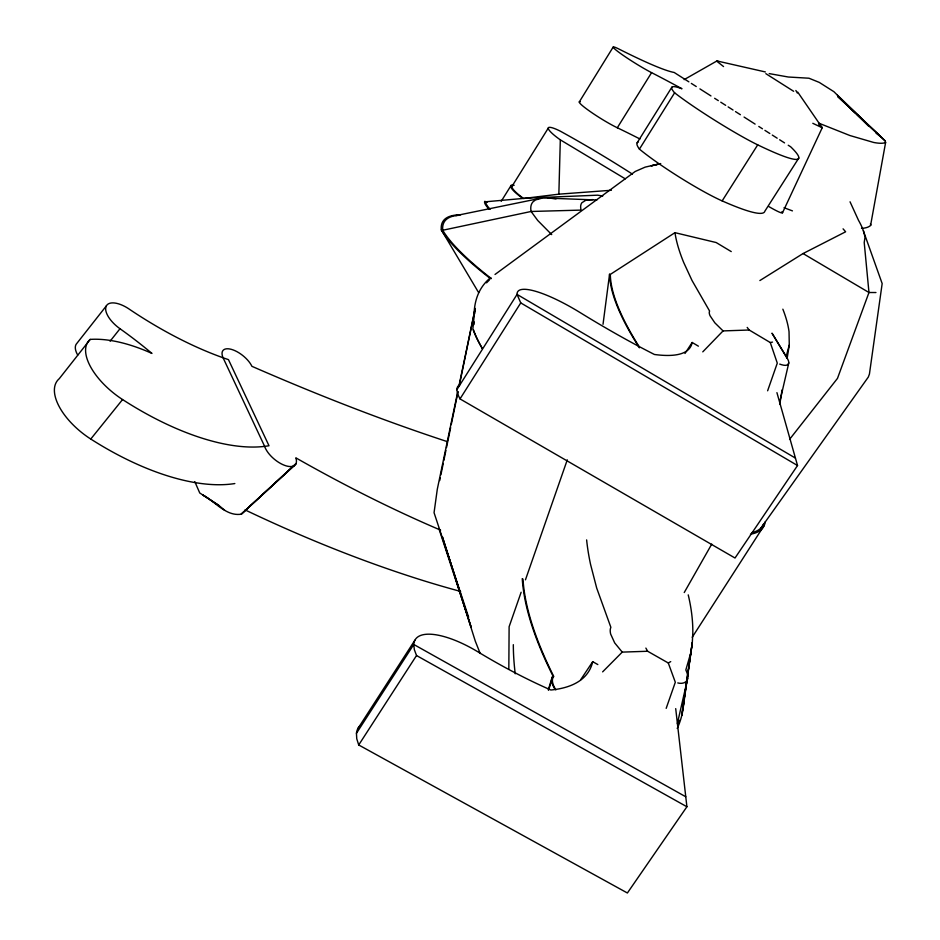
<?xml version="1.0" encoding="UTF-8"?>
<svg xmlns="http://www.w3.org/2000/svg" width="940" height="940" viewBox="0 0 940 940"><rect width="100%" height="100%" fill="white"/><g stroke="black" fill="none" stroke-linecap="round" stroke-linejoin="round"><path stroke-width="1.41" d="M508.822 669.257L509.116 626.721L521.136 592.247M513.487 185.439A22.619 4.547 32.1 0 0 523.627 198.481L558.854 194.169L560.322 139.849A22.771 3.995 32.2 0 1 548.267 128.263A22.771 3.995 32.2 0 1 560.111 131.06A245.387 46.636 32.5 0 1 632.432 174.123M787.191 358.058L789.271 345.027L789.036 331.749A965.227 187.483 29.4 0 0 782.856 309.178M473.995 324.57L474.254 321.915M603.022 324.312L609.59 273.951A737.266 143.573 35.7 0 0 639.4 347.8M683.498 705.435L692.31 642.584L681.794 715.328L692.31 642.584L692.815 632.749A927.909 293.292 28 0 0 688.233 594.879M779.777 404.376L782.092 389.9M861.534 228.35A924.466 74.342 30.9 0 0 870.581 225.424L885.621 142.445L885.127 140.871L837.434 95.34L855.165 112.788M789.271 345.027L786.157 356.577L787.344 358.446A58.233 11.715 33.3 0 1 788.789 362.934L779.883 401.404M439.697 480.575L440.296 477.708M440.884 474.841L443.257 463.373M443.845 460.494L445.913 450.46M446.5 447.593L450.648 427.536M451.235 424.633L458.05 391.698M459.519 384.472L475.205 308.555M457.745 391.698L437.288 489.282L434.057 512.699L468.649 617.286M458.943 385.952L475.182 308.461A776.593 180.398 36.1 0 0 474.712 313.76M677.352 723.659L687.681 678.386A56.788 18.201 34.4 0 0 686.823 672.3L685.836 669.95L690.994 652.09M788.789 362.934C787.885 366.988 782.386 364.99 779.718 364.109M687.681 678.386C687.14 683.075 681.547 684.062 677.775 682.934M548.279 689.925L552.133 677.341M548.654 689.937L552.979 676.001A724.705 211.171 38 0 1 522.252 578.617M525.46 579.827L567.278 459.848M767.627 390.793L777.286 363.122L770.283 342.548L749.204 330.011L747.183 327.414M666.178 708.361L675.32 682.24L668.281 662.982L647.636 651.255L645.874 648.083M782.55 212.699L822.218 127.758L797.743 92.12M684.238 592.541L711.756 544.107M579.287 101.931L613.186 47.047M501.22 201.289L511.125 185.392M512.335 185.756L548.631 127.546M580.309 101.743A26.508 2.738 31.9 0 0 589.838 111.284A26.508 2.738 31.9 0 0 617.31 127.769L651.584 72.65A290.483 24.687 32.4 0 1 681.97 88.76A151.869 12.079 32.3 0 0 674.615 92.802L639.435 149.108A60.889 6.38 32.2 0 0 722.155 200.901A223.074 22.537 31.9 0 0 764.843 211.218L798.789 158.061M637.191 142.727L671.83 87.256M776.922 392.638L797.531 465.523L735.021 558.019L460.013 398.913L457.592 393.884L456.852 389.724L517.047 294.408A68.749 16.098 32.6 0 1 580.133 312.585A239.912 49.996 32.5 0 0 654.405 354.474A268.57 58.057 31.8 0 0 692.169 342.477L698.397 346.167M460.013 398.913L520.748 302.903L517.047 294.408L795.428 458.097M722.155 200.901L757.711 144.854A224.061 17.19 31.9 0 0 790.681 146.804L788.225 145.242M357.764 728.782L414.857 640.269M692.204 637.285L764.337 525.166M675.707 708.631L686.905 806.755L627.391 893L358.716 744.974L356.754 738.758L356.448 733.306L413.776 644.476A66.74 24.428 33.6 0 1 478.014 651.902A233.531 76.387 33.2 0 0 550.875 690.007A260.627 88.665 32.1 0 0 592.717 661.678L597.828 664.568M358.716 744.974L416.526 655.533L414.329 649.611L413.776 644.476L685.765 796.768M684.978 353.464L692.169 342.477M580.579 679.879L592.717 661.678M761.095 527.822L868.29 377.105L869.43 374.073L882.167 283.586L862.45 228.256A579.334 85.822 31.4 0 0 858.525 220.359L850.042 201.795M106.373 305.841L76.093 344.357A22.842 10.963 37.2 0 0 77.715 355.073M789.577 439.356L837.481 378.385L868.971 292.505L864.212 242.543L865.047 237.033L863.402 230.688M90.217 339.399A53.451 25.556 37.7 0 0 122.564 399.547A193.476 87.937 37.6 0 0 268.993 445.736L228.455 359.632A224.918 95.246 37.4 0 1 130.19 309.777A23.018 10.657 37.4 0 0 106.338 305.923A23.018 10.657 37.4 0 0 119.991 328.73A253.847 129.767 37.1 0 1 151.963 353.44A134.62 65.906 38.4 0 0 90.217 339.399L59.244 378.703A53.028 26.296 37.5 0 0 90.769 439.039A191.983 90.557 37.4 0 0 234.836 483.548M110.098 341.208L119.991 328.73M90.769 439.039L122.564 399.547M702.779 351.854L723.06 330.915L749.204 330.011M670.725 661.619L668.281 662.982M602.634 671.865L622.233 652.113L647.636 651.255M294.408 465.535L241.239 514.192C225.87 516.601 214.861 501.185 202.652 494.898L218.667 505.297L224.625 510.185M495.016 274.468L635.182 171.491L645.181 167.12L660.702 163.56M759.873 280.555L803.054 253.553L845.624 231.792L843.074 228.843M772.492 342.101L770.283 342.548M684.144 79.63L716.938 60.947L765.36 71.945M596.877 200.008L542.897 197.941L535.424 199.95L532.968 201.9A200.655 40.643 33.1 0 0 531.1 211.476L537.727 220.477L551.71 234.612M659.798 163.772L651.244 165.851L659.809 163.877M491.127 278.381A123.833 27.895 32.4 0 1 442.752 230.253L531.1 211.476L581.12 210.102A154.795 29.822 33 0 1 581.919 202.711L585.972 200.173L592.635 199.586M455.841 215.613L538.749 198.634M822.218 127.758L812.806 123.305M875.951 292.528L868.971 292.505L803.054 253.553M558.854 194.169L611.4 190.256M547.832 197.882L556.057 198.904M602.763 195.99L597.629 195.179L527.422 198.07L485.992 201.748A32.042 6.78 32.1 0 0 490.163 209.256M717.96 61.218L716.738 61.194L723.565 66.564M818.505 123.046L849.913 135.525L873.671 142.457A1235.971 61.406 31.1 0 0 885.621 142.434M245.046 509.891C302.187 537.104 360.96 561.004 421.343 579.992A894.152 329.035 36.6 0 0 460.623 591.436M416.526 655.533L686.905 806.755M793.654 91.298L765.841 73.661M520.748 302.903L797.531 465.523M769.214 73.602L788.284 77.01L808.964 78.22L819.269 82.403L833.909 91.697L868.842 126.195M731.25 251.591L716.174 242.543L674.955 232.674L610.318 274.409A737.312 143.55 35.7 0 0 639.411 347.072M560.322 139.849L625.276 178.847M688.879 81.85L674.168 72.462A266.384 19.305 31.6 0 1 620.236 49.703A26.626 2.091 32 0 0 619.484 52.722A26.626 2.091 32 0 0 651.584 72.65M691.335 83.413L696.246 86.539M699.924 88.889L710.957 95.939M714.635 98.289L718.313 100.627M720.769 102.202L725.68 105.327M728.124 106.89L733.036 110.027M735.491 111.59L740.391 114.715M744.069 117.065L755.114 124.104M758.792 126.454L762.469 128.804M764.925 130.366L769.825 133.504M772.281 135.066L777.18 138.192M779.636 139.766L784.548 142.892M218.667 505.297L199.75 492.983L194.803 481.644M818.752 124.585L821.854 127.159M876.057 133.139L881.473 137.393L837.693 96.444L885.127 140.871M723.06 330.915L714.846 322.831L710.076 315.781A67.069 13.442 33.4 0 1 709.3 311.951L709.594 311.046L692.016 280.484L683.732 262.577A1237.557 193.934 36.7 0 1 674.967 232.674M857.245 114.833L868.713 126.125M622.233 652.113L614.678 642.889L610.659 634.065A65.436 20.892 34.7 0 1 610.401 628.719L610.859 627.297L596.7 588.087L590.567 564.435A1217.394 298.544 39.5 0 1 586.63 539.913M787.344 358.446L771.999 333.171L786.157 356.577M460.612 214.825A199.809 45.273 32.8 0 0 441.318 229.877L478.636 292.61M795.875 90.487L797.332 93.013M480.187 653.488L475.299 641.15L442.446 536.987L471.058 626.898L438.863 528.468M440.613 530.148A737.489 267.677 38 0 1 295.83 457.839A19.681 9.236 39.9 0 1 284.585 465.347A19.681 9.236 39.9 0 1 264.575 446.206L223.25 358.152A18.8 8.507 38.9 0 1 231.51 349.398A18.8 8.507 38.9 0 1 251.92 366.318A1369.874 402.872 35.2 0 0 447.334 441.636M456.852 389.724A68.021 18.823 32.7 0 1 460.318 384.425M482.314 348.552A307.016 75.341 33.8 0 1 472.867 328.93L474.042 317.027A775.947 180.175 36.1 0 1 490.715 277.57M763.515 524.085A182.971 47.129 33.1 0 1 752.082 532.581M482.244 348.329A307.227 75.435 33.8 0 1 473.478 329.87M486.568 282.834A776.593 180.398 36.1 0 1 489.317 280.096M765.242 521.794A183.1 47.188 33.1 0 1 750.449 534.19M781.916 211.653A21.714 2.115 32.3 0 1 768.838 206.565M870.405 223.885A82.908 6.921 32.3 0 1 870.581 225.424M792.443 210.877A924.466 74.342 30.9 0 1 784.042 207.716M639.435 149.108A151.175 15.816 32.4 0 1 638.46 141.881M757.711 144.854A61.171 4.876 32.1 0 1 674.615 92.802M617.31 127.769A289.062 32.324 32.5 0 1 639.976 139.002M442.752 230.253A199.668 45.214 32.8 0 1 459.39 215.272M522.417 198.117A22.642 4.559 32.1 0 1 514.11 185.251M490.821 278.886A123.915 27.93 32.4 0 1 441.318 229.877M488.871 208.892A32.066 6.78 32.1 0 1 484.699 201.371A183.934 37.271 31.3 0 0 487.425 202.041M522.981 579.052A724.752 211.148 38 0 0 553.766 676.483A42.288 14.711 34.5 0 0 555.869 689.878M683.721 702.885A553.437 188.388 30.6 0 1 677.2 728.465M555.07 689.396A42.288 14.711 34.5 0 1 552.979 676.001M679.514 720.275A553.472 188.4 30.6 0 1 678.093 724.2M515.238 673.804A1200.65 343.3 40.8 0 1 513.322 644.675M356.448 733.306A66.047 26.814 33.8 0 1 360.654 725.28M295.959 463.69L241.239 514.192L295.959 463.69"/></g></svg>
